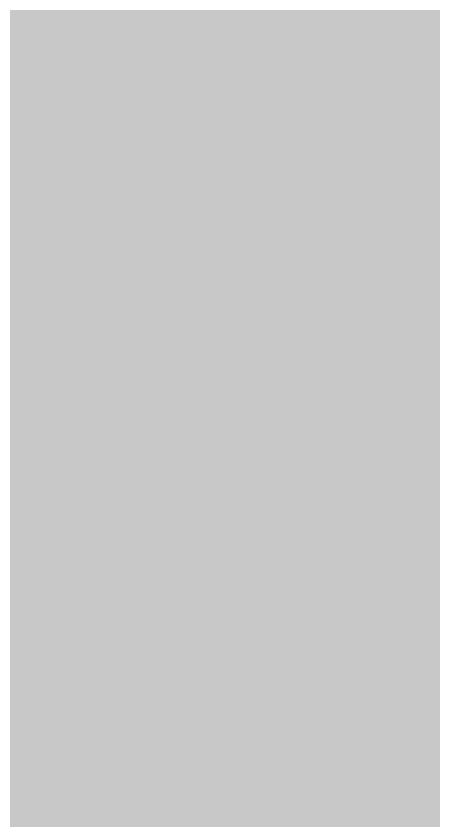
# Model space of a CAD drawing. Header units: inches. Extents: x -2 to 289, y -4 to 187.
# Drawn here: x 52.2355 to 52.3634, y 44.3261 to 44.5725 of the extents above; entities that cross this region are included whole.
import ezdxf

# ---------------------------------------------------------------- set-up
doc = ezdxf.new("R2010")
doc.units = ezdxf.units.IN
for name, color, linetype in [('Bottom Layer', 5, 'Continuous'), ('Drill Drawing', 1, 'Continuous'), ('Layer 1', 16, 'Continuous'), ('Layer 2', 76, 'Continuous'), ('Top Layer', 1, 'Continuous'), ('Top Overlay', 2, 'Continuous'), ('Top Solder', 216, 'Continuous')]:
    doc.layers.add(name, color=color, linetype=linetype)

# ---------------------------------------------------------------- blocks, each defined once
blk = doc.blocks.new('C___0603_38')
at = {"layer": 'Top Solder'}
blk.add_hatch(color=216, dxfattribs=at).paths.add_polyline_path([(1.203, 0.5045), (1.203, -0.5045), (0.321, -0.5045), (0.321, 0.5045)])
at = {"layer": 'Top Overlay', "const_width": 0.127}
blk.add_lwpolyline([(1.2446, 0.5334), (1.2446, -0.5334)], dxfattribs=at)

msp = doc.modelspace()

# ---------------------------------------------------------------- hatches: boundary and pattern name
at = {"layer": 'Bottom Layer'}
h = msp.add_hatch(color=5, dxfattribs=at)
edge = h.paths.add_edge_path()
edge.add_arc((52.31094, 44.75106), 0.3, 0, 360)
at = {"layer": 'Layer 1'}
h = msp.add_hatch(color=16, dxfattribs=at)
edge = h.paths.add_edge_path()
edge.add_arc((52.31094, 44.75106), 0.3, 0, 360)
at = {"layer": 'Layer 2'}
h = msp.add_hatch(color=76, dxfattribs=at)
edge = h.paths.add_edge_path()
edge.add_arc((52.31094, 44.75106), 0.3, 0, 360)
at = {"layer": 'Top Layer'}
h = msp.add_hatch(color=1, dxfattribs=at)
edge = h.paths.add_edge_path()
edge.add_arc((52.31094, 44.75106), 0.3, 0, 360)

# ---------------------------------------------------------------- linework, layer by layer
at = {"layer": 'Bottom Layer', "const_width": 0.381}
msp.add_lwpolyline([(52.31094, 44.75106), (65.39194, 44.75106)], dxfattribs=at)
at = {"layer": 'Bottom Layer', "const_width": 0.1905}
msp.add_lwpolyline([(52.21569, 44.75106, 1), (52.40619, 44.75106, 1)], format="xyb", close=True, dxfattribs=at)
at = {"layer": 'Drill Drawing', "const_width": 0.0508}
for points in [[(52.05694, 44.49706), (52.31094, 44.62406)], [(52.31094, 44.62406), (52.56494, 44.49706)]]:
    msp.add_lwpolyline(points, dxfattribs=at)
at = {"layer": 'Top Layer', "const_width": 0.381}
for points in [[(52.31094, 44.75106), (52.31111, 44.75106)], [(52.31094, 43.92606), (52.31094, 44.75106)]]:
    msp.add_lwpolyline(points, dxfattribs=at)
at = {"layer": 'Top Layer', "const_width": 0.1905}
for points in [[(52.21569, 44.75106, 1), (52.40619, 44.75106, 1)], [(52.21569, 44.75106, 1), (52.40619, 44.75106, 1)], [(52.21586, 44.75106, 1), (52.40636, 44.75106, 1)]]:
    msp.add_lwpolyline(points, format="xyb", close=True, dxfattribs=at)

# ---------------------------------------------------------------- block references
at = {"rotation": 90}
msp.add_blockref('C___0603_38', (52.31094, 43.16406), dxfattribs=at)

doc.saveas('drawing.dxf')
